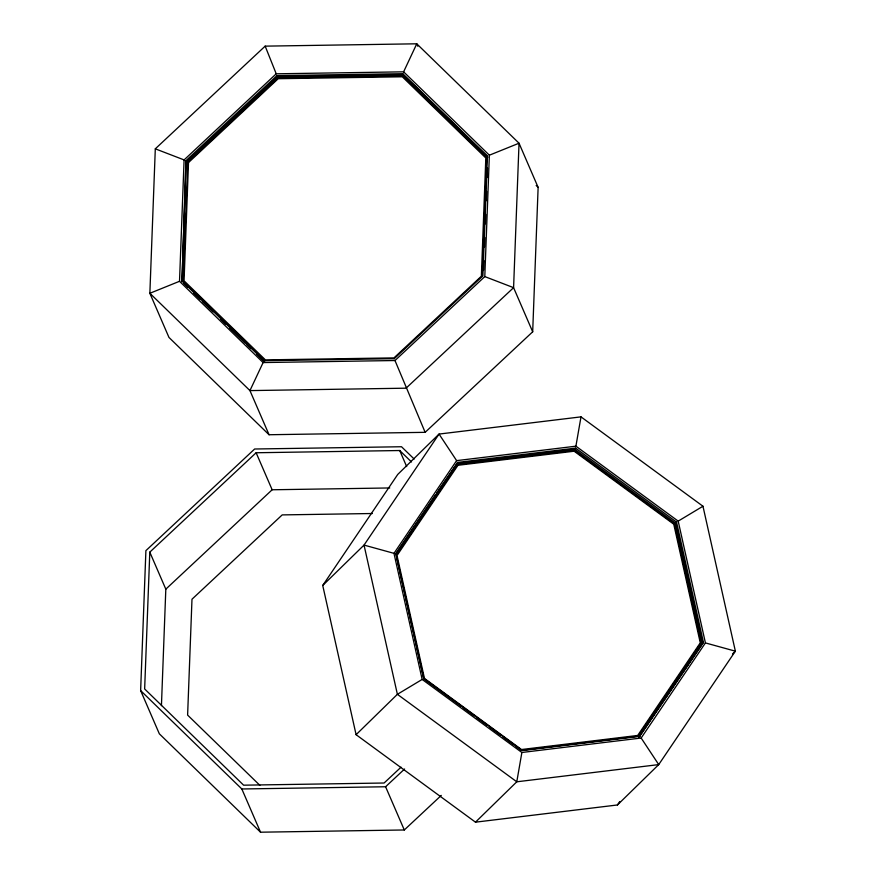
<?xml version="1.0" encoding="UTF-8"?>
<svg xmlns="http://www.w3.org/2000/svg" width="876" height="876" viewBox="0 0 876 876"><rect width="100%" height="100%" fill="white"/><g stroke="black" fill="none" stroke-linecap="round" stroke-linejoin="round"><path stroke-width="1.31" d="M155.304 148.832L149.862 293.285L168.959 337.424L269.052 434.737L425.145 432.328L532.685 331.807L538.127 187.365L519.03 143.215L416.768 43.8L265.165 46.143L155.304 148.832L184.091 159.914L276.225 73.803L403.617 71.832L489.366 155.205L484.8 276.586L394.988 360.529L263.107 362.565L179.514 281.295L184.091 159.914M441.285 795.408L404.296 829.977L260.533 832.2L159.333 733.803L140.631 690.584L145.898 550.643L254.631 449.005L401.515 446.738L414.162 459.035M411.49 461.959L399.73 450.527L256.131 452.75L149.796 552.143L144.649 688.963L243.616 785.181L384.093 783.013L401.033 767.19M161.436 705.662L165.816 589.165L149.796 552.143M185.997 160.647L181.978 281.634L185.997 160.647L276.958 75.632L402.741 73.694L487.406 156.005L482.884 275.852L394.255 358.689M482.194 276.531L486.673 157.636L402.697 75.982L277.911 77.909L187.683 162.246L183.204 281.141L265.012 360.682M483.64 270.18L483.99 260.643M484.505 247.021L484.866 237.495M485.381 223.873L485.742 214.335M486.257 200.714L486.607 191.187M487.122 177.565L487.483 168.028M521.877 752.484L641.155 738.03L705.421 642.918L678.188 521.121L575.904 446.18L456.626 460.634L393.981 553.347L422.166 679.437L521.877 752.484L516.785 781.797L475.482 822.17L356.094 734.69L322.729 585.464L397.748 474.431L439.04 434.069L580.996 416.866L702.968 506.24L735.369 651.175L658.73 764.595L617.438 804.967L475.482 822.17M575.904 446.18L580.996 416.866M263.107 362.565L249.945 390.597L269.052 434.737M403.617 71.832L416.768 43.8L417.83 46.253M395.667 553.807L435.35 495.06M436.883 492.805L457.787 462.397L575.565 448.129L676.546 522.107L703.428 642.36L638.922 737.307L703.428 642.36M457.787 462.397L395.963 553.895L423.809 678.451L522.205 750.535L639.984 736.267M396.138 555.274L457.447 464.532L574.295 450.373L674.465 523.76L701.139 643.061L638.199 736.212L521.351 750.371L515.876 746.352M617.438 804.967L619.715 801.595M322.729 585.464L364.033 545.091L439.04 434.069L456.626 460.634M456.725 463.437L574.503 449.169L575.565 448.129M356.094 734.69L397.386 694.318L422.166 679.437M702.366 643.4L675.484 523.147L676.546 522.107M732.489 653.989L735.369 651.175L705.421 642.918M186.489 161.786L277.451 76.77L403.234 74.832L487.888 157.132M165.816 589.165L272.151 489.772L389.765 487.954M140.631 690.584L241.831 788.98L385.593 786.757L404.592 769.008M678.188 521.121L702.968 506.24M489.366 155.205L519.03 143.215L513.588 287.667L532.685 331.807M179.514 281.295L149.862 293.285L249.945 390.597L406.048 388.188L513.588 287.667L484.8 276.586M181.485 280.506L263.972 360.704L394.288 358.689M372.377 513.511L282.203 514.902L191.986 599.228L187.617 715.09L259.865 785.334M393.981 553.347L364.033 545.091L397.386 694.318L516.785 781.797L658.73 764.595L641.155 738.03M574.503 449.169L675.484 523.147M461.05 706.187L423.765 678.878L396.434 556.599M463.24 707.797L474.212 715.823M476.402 717.433L487.363 725.47M489.553 727.069L500.524 735.106M502.714 736.716L513.675 744.742M536.178 185.471L538.127 187.365M183.916 283.528L187.803 287.295M193.629 292.956L200.418 299.57M202.356 301.454L213.032 311.834M220.796 319.379L225.647 324.098M229.534 327.876L245.061 342.965M246.999 344.859L250.886 348.626M256.701 354.287L263.501 360.89M402.741 73.694L403.234 74.832M276.958 75.632L277.451 76.77M425.145 432.328L394.988 360.529M399.73 450.527L406.672 466.579M263.972 360.704L264.464 361.843M256.131 452.75L272.151 489.772M385.593 786.757L404.296 829.977M241.831 788.98L260.533 832.2M265.165 46.143L276.225 73.803M188.504 162.564L184.059 280.802L265.384 359.883L393.97 357.89L481.362 276.214L485.819 157.976L402.314 76.792L278.229 78.709L188.504 162.564M457.962 465.287L397.003 555.515L424.477 678.44L521.505 749.528L637.695 735.457L700.274 642.831L673.753 524.198L574.141 451.217L457.962 465.287"/></g></svg>
